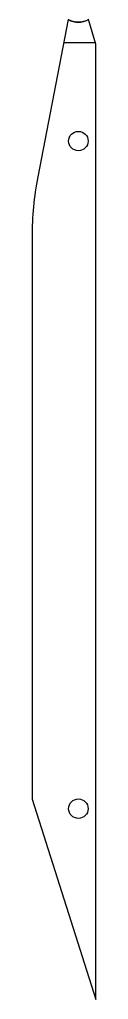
# Model space of a CAD drawing. Extents: x 255 to 275, y 250 to 559.
import ezdxf

# ---------------------------------------------------------------- set-up
doc = ezdxf.new("R2010")
doc.units = 0
doc.layers.get('0').update_dxf_attribs({"linetype": 'CONTINUOUS'})

msp = doc.modelspace()

# ---------------------------------------------------------------- linework, layer by layer
msp.add_line((275.32, 551.33), (265.38, 551.33))
msp.add_lwpolyline([(275.45, 250.4), (275.45, 550.9), (273.1, 558.6, -0.261384), (266.78, 558.6), (257.25, 509.15, 0.047602), (255.45, 490.24), (255.45, 313.4)], format="xyb", close=True)
msp.add_lwpolyline([(273.1, 558.6), (273.07, 558.6)])
for centre in [(269.95, 520.4), (269.95, 310.4)]:
    msp.add_circle(centre, 3.05)
msp.add_arc((269.92, 564.28), 6.49, 240.9677, 299.0323)

doc.saveas('drawing.dxf')
